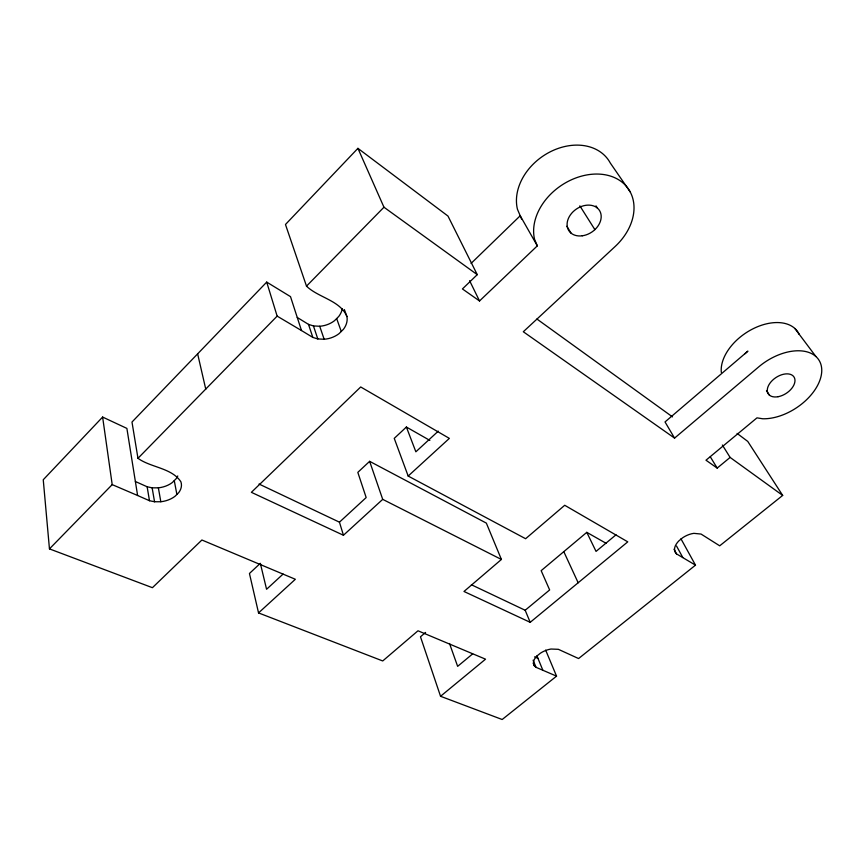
<?xml version="1.0" encoding="UTF-8"?>
<svg xmlns="http://www.w3.org/2000/svg" width="865" height="865" viewBox="0 0 865 865"><rect width="100%" height="100%" fill="white"/><g stroke="black" fill="none" stroke-linecap="round" stroke-linejoin="round"><path stroke-width="1.3" d="M344.367 309.573L346.941 316.59A22.155 17.149 -17.4 0 1 343.437 329.305L339.048 333.652A22.155 17.149 -17.4 0 1 324.148 339.253L317.801 338.939L312.827 337.415L301.485 330.538L290.51 296.641L266.712 282.098L131.988 422.044L137.968 458.309C150.91 467.673 171.692 467.814 180.893 481.773A21.376 14.662 -9.7 0 1 178.785 492.553L174.914 496.38A21.376 14.662 -9.7 0 1 160.825 501.743L154.543 501.765L149.483 500.727L137.611 495.504L126.885 428.402L102.621 417.06L43.25 479.751L49.456 548.886L152.424 587.692L201.902 540.009L295.343 579.269L258.538 612.917L382.719 660.957L417.99 630.79L485.535 659.173L440.545 696.282L420.476 636.791L425.591 632.434M440.545 696.282L502.176 719.507L556.552 676.149L536.041 667.326L534.278 665.715L533.435 663.26A15.602 8.607 -23 0 1 536.97 655.973L540.355 653.226A15.602 8.607 -23 0 1 551.005 649.031L558.347 649.312L578.588 658.546L695.503 565.148L676.506 553.881L675.003 551.913L674.516 549.015A16.446 9.429 -27.9 0 1 679.025 540.722L682.755 537.695A16.446 9.429 -27.9 0 1 693.86 533.348L701.061 534.062L719.702 545.815L782.684 495.418L730.114 457.423L717.193 468.095L705.981 460.212L756.972 417.86L762.692 418.768A45.24 27.745 -33.4 0 0 821.696 368.685A45.24 27.745 -33.4 0 0 758.81 366.803L674.57 438.112L523.303 331.749L615.091 246.547A54.019 40.785 -34.3 0 0 627.568 187.792A54.019 40.785 -34.3 0 0 566.488 182.277A54.019 40.785 -34.3 0 0 534.548 239.281L537.316 245.855L479.524 300.966L462.429 288.942L477.253 274.659L447.973 216.055L357.926 148.347L285.472 224.489L306.502 286.142C318.298 297.679 340.334 300.36 346.941 316.59M135.373 481.502L147.137 486.768L152.143 487.838L158.371 487.838A21.16 14.662 -9.4 0 0 172.319 482.54L176.136 478.723A21.16 14.662 -9.4 0 0 177.758 475.955M297.257 317.477L308.502 324.375L313.433 325.921L319.715 326.256A21.906 17.116 -17.2 0 0 334.463 320.731L338.788 316.417A21.906 17.116 -17.2 0 0 342.248 308.686M49.456 548.886L112.201 484.616L102.621 417.06M137.968 458.309L277.146 316.125L266.712 282.098M357.926 148.347L383.963 207.222L306.502 286.142M471.079 263.414L520.211 215.763L537.316 245.855M369.636 461.337L357.818 472.366L366.176 497.559L339.448 522.179L343.448 535.262L382.708 499.354L369.636 461.337L486.346 523.109L501.408 559.46L463.986 591.476L530.202 622.324L627.763 541.847L564.715 505.279L525.617 538.722L408.172 476.053L394.245 438.371L406.388 427.04L429.851 440.404M283.104 574.057L266.571 589.281L260.333 563.32L249.444 573.484L258.538 612.917M438.285 431.138L415.86 451.8L406.388 427.04M408.172 476.053L449.357 438.382L360.705 386.969L251.38 492.326L343.448 535.262M606.3 543.415L586.794 532.343L541.166 570.662L549.643 589.941L525.174 610.258L471.403 584.762M472.668 653.875L457.639 666.353L449.508 643.495M616.021 534.808L596.039 551.405L586.794 532.343M534.57 656.881L537.954 658.33M112.201 484.616L137.611 495.504M259.024 484.032L339.448 522.179M382.708 499.354L501.408 559.46M277.146 316.125L301.485 330.538M536.916 319.023L672.505 416.887M383.963 207.222L477.253 274.659M737.11 433.419L747.76 441.42L782.684 495.418M794.87 328.484L815.9 356.51M630.174 191.868L610.312 163.053A52.516 40.644 -35.1 0 0 550.713 151.58A52.516 40.644 -35.1 0 0 517.432 209.222L521.606 219.061M766.487 390.829L769.515 395.219M595.985 205.87L597.445 208.119M579.853 205.848L594.882 229.636M722.362 445.021L730.114 457.423M710.316 456.817L717.193 468.095M566.878 226.273L571.03 233.128M674.57 438.112L665.023 421.947L747.901 351.125A44.656 27.842 -33.7 0 0 745.003 353.753M680.96 538.808L695.503 565.148M676.538 546.042L682.809 557.547M674.008 549.264L676.506 553.881M469.598 280.682L479.524 300.966M563.796 551.654L578.166 582.772M545.653 650.102L556.552 676.149M525.174 610.258L530.202 622.324M536.938 655.865L542.831 670.191M533.121 660.19L536.041 667.326M533.316 663.325L534.278 665.715M336.669 318.601L341.286 331.511M319.715 326.256L324.148 339.253M313.433 325.921L317.801 338.939M308.502 324.375L312.827 337.415M197.674 353.99L205.773 389.228M174.276 480.659L176.893 494.488M158.371 487.838L160.825 501.743M152.143 487.838L154.543 501.765M147.137 486.768L149.483 500.727M721.324 372.415A44.169 27.929 -33.9 0 1 753.674 328.462A44.169 27.929 -33.9 0 1 799.184 334.431M778.013 396.721A15.375 9.429 -33.4 0 0 794.384 377.681A15.375 9.429 -33.4 0 0 771.018 381.843A15.375 9.429 -33.4 0 0 778.013 396.721M582.264 235.799A18.36 13.862 -34.3 0 0 599.759 210.919A18.36 13.862 -34.3 0 0 570.392 214.898A18.36 13.862 -34.3 0 0 582.264 235.799"/></g></svg>
